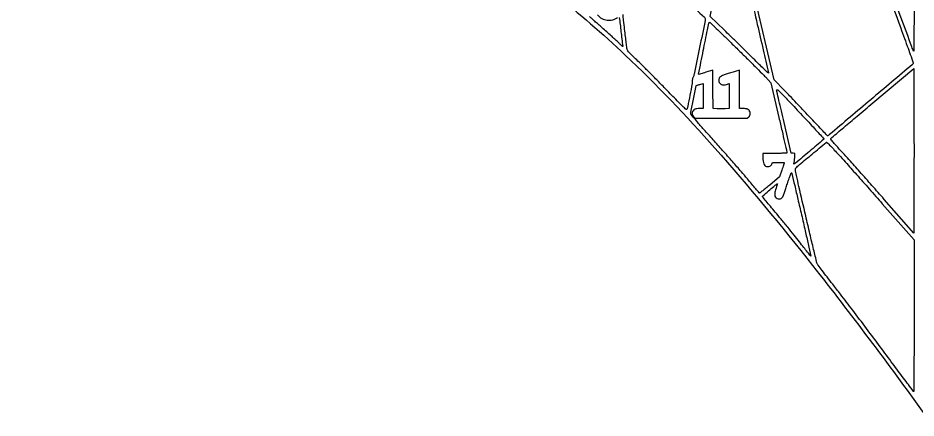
# Model space of a CAD drawing. Extents: x 0 to 7087, y 0 to 4724.
# Drawn here: x 2284 to 3888, y 1645 to 2360 of the extents above; entities that cross this region are included whole.
import ezdxf

# ---------------------------------------------------------------- set-up
doc = ezdxf.new("R2010")
doc.units = 0

msp = doc.modelspace()

# ---------------------------------------------------------------- linework, layer by layer
for points in [[(1293.492648, 3122.898616, -0.000001), (1813.67451, 3204.303477, -0.022438), (1818.5, 3204.838211, -0.754331), (1818.552835, 3204.690615, -0.017362), (1817.590625, 3204.050119, -0.012894), (1816.042809, 3203.149883, -0.006068), (1814, 3202.063238, -0.007019), (1809.606217, 3199.871571, -0.000019), (1750.092351, 3171.224375, -0.000118), (1682.894469, 3138.901257, -0.000074), (1604.165449, 3101.068753), (1399.830898, 3002.914831), (1224.165449, 3013.975075, -0.000031), (1154.660747, 3018.355539, -0.00004)], [(6679.454404, 791.75405, 0.000001), (6397.472142, 1046.787835, 0.000001), (6069.5, 1343.414553, -0.000021)], [(5468.71875, 1886.879035, -0.000001), (5219.850244, 2112.065315, -0.01151)], [(5252.276589, 2097.990111, 0.000002), (5820.76871, 1796.93329)], [(4651.653342, 1425.1125, -0.000001), (4539.128075, 1632.810979, -0.043589)], [(5548.424573, 2408.704966, -0.000001), (5727.394647, 2299.842302, -0.000133)], [(5306.980115, 216.220109, 0.000001), (5194.709925, 423.334713, 0.000017)], [(5733.561876, 2304.782547, -0.000001), (5555.403848, 2413.623819, -0.353388)], [(5373.759285, 2042.672399, -0.000001), (5195.709751, 2137.200618, -0.192573)], [(5555.34416, 980.541909, -0.000001), (5678.911179, 867.897119, -0.000083)], [(3615.925633, 3667.053647, -0.000002), (3641.728749, 3715.748958, -0.000001), (3683.548406, 3794.66941, -0.000001), (3731.295565, 3884.775511, -0.000001), (3778.830453, 3974.480516)], [(1840.425828, 3215.248007, -0.000001), (1750.933564, 3201.206536, -0.000135)], [(4749.665349, 793.063305, 0.000001), (4721.748575, 903.856146, 0.007095)], [(4570.12107, 1505.740836, -0.000001), (4545.158775, 1605.268138, -0.26365)], [(4912.327304, 147.416691, -0.000001), (4884.371973, 258.307726, -0.000042)], [(2219.775322, 3388.29958, -0.000113), (2302.284696, 3427.943308, 0.000049), (2384.83521, 3467.593889, 0.000082), (2454.393481, 3501.026403, 0.000001), (2517.540201, 3531.39011, 0.062771), (2517.884602, 3531.612606, 0.32324), (2518.103037, 3532.480532, 0.020229), (2516.964311, 3535.036102, 0.020995), (2515.614818, 3537.496886, 0.262598), (2514.722919, 3538, 0.111952), (2513.916109, 3537.817059, 0.000008), (2449.780288, 3507.154402, 0.000287), (2378.985646, 3473.256966, 0.000173), (2295.094239, 3432.993709, -0.000238), (2211.176898, 3392.73144, -0.000394)], [(1848.627436, 3209.469568, -0.000003), (2044.597961, 3240.082163, -0.000017), (2238.020133, 3270.288605, -0.031404)], [(5195.527972, 2138.637991, -0.000003), (5370.619532, 2273.225485, -0.00001), (5544.780584, 2407.090447, -0.077987)], [(3593.512849, 3650.132812, -0.000002), (3543.723597, 3556.255828, -0.018461)], [(5982.658973, 2709.702957, -0.000002), (6088.233851, 2670.531374, -0.000202)], [(6450.22633, 2376, -0.000003), (6305.76258, 2478.782248, -0.000005), (6175.84193, 2571.220518, -0.000003), (6066.608729, 2648.942153, -0.000054)], [(5413.830573, 1926.909787, 0.000017), (6158.626144, 1253.456846)], [(1825.138253, 2968.862981, -0.000003), (1836.244022, 3088.55881, -0.000004), (1847.339812, 3208.131344, -0.145737)], [(2087.308865, 3324.525265, -0.000002), (2150.352133, 3354.892074, -0.000188)], [(6711.845562, 3203.125316, -0.000005), (6530, 3197.515082, 0.000023)], [(6519.576902, 2970.695787, 0.000005), (6714.675247, 2962.081574, 0.102992)], [(2510.846271, 3352.20417, -0.000001), (2507.660792, 3319.483316, -0.120384)], [(1855.853411, 3386.98061, -0.000004), (1741.150748, 3416.605863, -0.00028)], [(6395.801089, 1900.967422, 0.000006), (6162.72301, 2042.995235, -0.000108)], [(4545.463117, 1605.546108, -0.000002), (4590.813587, 1522.171778, -0.000208)], [(6342.5, 2583.481484, -0.00001), (6049.295709, 2692.671082, -0.000553)], [(2264.237841, 3266.043679, -0.002997), (2284.980364, 3260.242181, -0.001374), (2311.96433, 3252.440073, -0.00139), (2366.059384, 3236.474627, -0.000914), (2428.229116, 3217.814238, -0.000057), (2493.279601, 3198.151447, -0.111456), (2495.150415, 3197.091079, -0.236242), (2495.583911, 3195.970696, -0.000051), (2489.949097, 3136.772881, -0.000064), (2484.316335, 3077.740881, -0.174267), (2483.641057, 3076.307724, -0.124472), (2481.293252, 3074.90762, -0.000009), (2265.828676, 3010.60097, -0.000017), (2051.378754, 2946.609263, -0.067821)], [(2529.310235, 3542.501859, 0.000002), (2526.118043, 3509.785496, 0.000162)], [(2507.482905, 3319.252036, -0.000002), (2469.580885, 3313.292048, -0.000177)], [(2073.118164, 3328.258049, -0.000011), (1969.384415, 3356.092479, -0.000007), (1865.341002, 3384.014143, -0.097573)], [(2266.909638, 3274.393112, -0.000009), (2383.610626, 3292.9641, -0.000069)], [(2076.389284, 2946.722542, 0.000004), (2133.501239, 2963.869552, 0.000022), (2197.976335, 2983.230838, 0.000014), (2273.5, 3005.915795, -0.000014), (2348.687081, 3028.499594, -0.000023), (2412.057188, 3047.528764), (2469.583157, 3064.800038, -0.016657), (2469.95, 3064.896982, -0.448186), (2470.020224, 3064.847098, -0.174619), (2469.98875, 3064.715804, -0.046581), (2469.785674, 3064.461641, -0.016322), (2469.45, 3064.135541, -0.015807), (2468.65679, 3063.458323, -0.000007), (2441.562728, 3041.769224, -0.000106), (2411.440583, 3017.667326, -0.000065), (2375.848647, 2989.208808), (2283.197295, 2915.146535)], [(5813.660013, 645.08811, -0.000003), (5750.388437, 726.885564, -0.000003), (5688.581924, 806.791184, -0.000003), (5635.4871, 875.435925, -0.000016)], [(5898.278733, 524.423056, 0.000003), (5963.140092, 440.80778, 0.322312)], [(5096.908298, 406.303109, 0.000003), (5161.52129, 320.305004, 0.028981)], [(4698.455618, 1753.028374, -0.000015), (4892.507706, 1578.986015, -0.000527)], [(5070.072008, 653.24502, 0.000011), (4922.729878, 925, -0.000032)], [(4844.532109, 237.473022, 0.000003), (4902.674445, 147.027982, 0.010109)], [(1347.251797, 2784.81604, -0.002667), (1477.5, 2784.129468, -0.000305), (1597.811726, 2782.780248, -0.00187), (1659.835069, 2781.814827, -0.002425), (1715.093402, 2780.479756, -0.000733), (1799, 2777.922139, -0.000798), (1866.786357, 2775.648117, -0.001988), (1916.349669, 2773.708885, -0.002247), (1962.203587, 2771.52567, -0.001322), (2017, 2768.524441, -0.021994), (2479.169825, 2721.526668, -0.048154), (2824.235467, 2636.514342, -0.057661), (3106.149355, 2499.29531, -0.047827), (3369.173123, 2293.571868, -0.022509), (3529.141423, 2127.421635, -0.013637), (3703.812918, 1917.569305, -0.011093), (3902.728089, 1653.011621, -0.005858)], [(3840.561262, 2397.959926, -0.000681), (3859.437046, 2346.58321, -0.001786), (3872.801329, 2309.64578, -0.000213), (3883.531766, 2279.613107, -0.239278), (3883.366283, 2278.317046, -0.068147), (3882.02384, 2276.825408, -0.000015), (3807.692033, 2213.97745, -0.000026), (3733.957643, 2151.644981, -0.037059), (3731.008325, 2149.505145, -0.351279), (3730.396716, 2149.580167, -0.000512), (3721.887034, 2158.319432, -0.003534), (3712.330059, 2168.294484, -0.002134), (3701.139981, 2180.242275, 0.001145), (3688.669956, 2193.609555, 0.000921), (3675.198454, 2207.931282, 0.00093), (3662.700902, 2221.119428, 0.002381), (3653.588322, 2230.608898), (3635.062666, 2249.717795), (3598.982943, 2405.108898, -0.000146)], [(3573.442416, 2515.431857, -0.000018), (3562.96337, 2560.889001, -0.031116)], [(5168.749357, 322.818293, 0.000004), (5102.439899, 411.490727, 0.000252)], [(3358.474519, 2360.752319, -0.000116), (3361.493095, 2335.567909, -0.000022), (3364.600087, 2309.584872, -0.20091), (3364.495839, 2309.218997, -0.432626), (3364.298814, 2309.203189, -0.00035), (3360.258364, 2312.872245, -0.00294), (3355.726327, 2317.042434, -0.001759), (3350.385663, 2322.050188, 0.003745), (3343.935761, 2328.050076, 0.002056), (3335.954515, 2335.303572, 0.00205), (3327.793569, 2342.598916, 0.003277), (3320.757365, 2348.755223, -0.001536), (3314.738211, 2353.98477, -0.002567), (3309.710403, 2358.425932, -0.000266), (3305.262285, 2362.400135, -0.431677)], [(5241.117482, 323.714062, 0.000005), (5307.768292, 201.415215, 0.274553)], [(3478.628068, 2390.659595, -0.000287), (3510.584734, 2361.368554, -0.166014), (3511.787259, 2359.163638, -0.092963), (3511.726703, 2355.160831, -0.000312), (3501.899187, 2306.963388, -0.000427), (3492.128996, 2259.406381, -0.066359), (3490.325401, 2254.242086, 0.040542), (3489.70547, 2252.723083, 0.024478), (3489.210085, 2250.841947, 0.024431), (3488.899242, 2248.912082, 0.038912), (3488.844009, 2247.242086, -0.05704), (3488.525233, 2242.645026, -0.001447), (3484.663917, 2222.134777, -0.001727), (3480.726741, 2201.928052, -0.045705), (3479.167848, 2196.65089, -0.523657), (3477.991301, 2196.3786, -0.007119), (3471.632609, 2202.321345, -0.007674), (3461.663479, 2212.206802, -0.001187), (3442.251019, 2232.15089, 0.001871), (3427.186143, 2247.585983, 0.001811), (3411.841057, 2263.078257, 0.001788), (3398.237772, 2276.615741, 0.006666), (3389.535544, 2284.987856, -0.003683), (3381.275339, 2292.840364, -0.014729), (3376.397704, 2297.831728, -0.020935), (3373.446433, 2301.317477, -0.123991), (3372.492855, 2303.487856, -0.010936), (3372.172826, 2305.673706, -0.000291), (3370.975822, 2315.362519, -0.000609), (3369.589828, 2326.749493, -0.000417), (3368.042589, 2339.682422, -0.001981), (3366.182592, 2355.888255, -0.007126), (3365.184419, 2366.247446, -0.007948)], [(3319.432229, 2365.387283, 0.096355), (3327.134546, 2359.127699, 0.092242), (3336.740417, 2356.089305, 0.093831), (3346.655415, 2356.732004, 0.104056), (3355.25, 2360.98174, -0.008195)]]:
    msp.add_lwpolyline(points, format="xyb")
for points in [[(3592.47823, 2402.33609, -0.000141), (3604.947955, 2348.524747, -0.000232), (3615.44673, 2303.064662, -0.00001), (3624.912333, 2261.987637, -0.056676), (3625, 2261.21672, -0.660859), (3624.726123, 2261.100004, -0.000453), (3616.995313, 2268.536475, -0.00282), (3608.200854, 2277.107628, -0.001646), (3597.75, 2287.476745, 0.001221), (3585.514093, 2299.637598, 0.000778), (3571.219698, 2313.731154, 0.000781), (3557.155269, 2327.51176, 0.001452), (3545.700037, 2338.635967), (3520.900073, 2362.579704), (3539.450037, 2454.023228, 0.000125), (3546.567981, 2489.15685, 0.000205), (3552.574139, 2518.90385, 0.000014), (3557.965107, 2545.664483, 0.030325), (3558.078947, 2546.483376, -0.853312), (3558.66491, 2546.530629, -0.001045), (3564.01895, 2524.300801, -0.001415), (3572.668872, 2487.594203, -0.000151)], [(3847.344989, 2480.603718), (3885, 2450.707435), (3884.936614, 2374.603718, -0.001001), (3884.854256, 2345.557049, -0.001739), (3884.653718, 2321.442967, -0.000324), (3884.39392, 2300.562351, -0.818389), (3884.062575, 2300.5, -0.008043), (3881.074925, 2308.22565, -0.000024), (3844.220691, 2408.295512, -0.000002), (3806.138723, 2511.716029, -0.088433), (3806, 2512.494239, -0.617106), (3806.493187, 2512.741662, -0.004049), (3811.404437, 2509.016527, -0.00332), (3820.223808, 2502.120027, -0.000188)], [(3570.061267, 2303.913002, -0.001163), (3585.924575, 2288.31418, -0.001369), (3600.87242, 2273.465886, -0.001199), (3613.434566, 2260.85854, -0.00855), (3619.396177, 2254.637482), (3629.16982, 2244.083009), (3643.58491, 2182.01338, -0.000323), (3649.11161, 2158.146111, -0.000527), (3653.765567, 2137.891216, -0.00005), (3657.912634, 2119.746579, -0.056208), (3658, 2118.971875, -0.397597), (3657.588304, 2118.535989, -0.002973), (3652.219454, 2118.261301, -0.007843), (3645.455479, 2118.061796, -0.00345), (3636.5, 2118), (3615, 2118), (3615.001554, 2110.25, 0.029739), (3615.372913, 2104.032964, 0.06759), (3616.553592, 2099.486841, 0.096905), (3618.536004, 2096.476022, 0.136087), (3621.305944, 2094.872354, 0.080566), (3624.297153, 2094.591844, 0.085182), (3627.162365, 2095.284613, 0.089847), (3629.512045, 2096.845633, 0.103488), (3631.026884, 2099.064905), (3632.242641, 2102), (3642.62132, 2102, -0.006777), (3646.59757, 2101.946103, -0.011342), (3649.937171, 2101.779687, -0.005084), (3652.694599, 2101.551292, -0.405764), (3652.952029, 2101.25, -0.062798), (3652.845673, 2100.694904, -0.000734), (3651.683804, 2097.143788, -0.002218), (3650.315975, 2093.045207, -0.001445), (3648.702029, 2088.324597), (3644.5, 2076.149194), (3627.09582, 2061.542657, -0.002873), (3620.369389, 2055.963032, -0.004667), (3614.584173, 2051.30961, -0.001002), (3609.482944, 2047.300766, -0.261791), (3608.94289, 2047.21806, -0.125795), (3608.437048, 2047.571905, -0.000272), (3602.263178, 2054.76093, -0.001822), (3595.33639, 2062.895343, -0.001128), (3587.254882, 2072.5, 0.004197), (3576.501674, 2085.121798, 0.001427), (3560.670174, 2103.286412, 0.001419), (3543.067883, 2123.252206, 0.001633), (3526.157812, 2142.198423, -0.001728), (3509.562913, 2160.798624, -0.003682), (3496.887944, 2175.318492, -0.000962), (3486.558836, 2187.375286, -0.178472), (3486, 2188.891033, -0.049422), (3486.29366, 2191.854724, -0.000405), (3490.913229, 2214.840102, -0.000116), (3495.745529, 2238.755025, -0.197364), (3496.201105, 2239.436428, -0.076783), (3496.444582, 2239.5506, -0.000955), (3498.101262, 2240.032918, -0.002794), (3500.024644, 2240.577267, -0.001823), (3502.25, 2241.18494), (3508, 2242.732568), (3508, 2220.366284), (3508, 2198), (3501.055764, 2198, 0.012244), (3497.223497, 2197.906138, 0.047711), (3494.879366, 2197.565452, 0.069124), (3493.109385, 2196.863207, 0.048696), (3491.355764, 2195.629592, 0.103817), (3489.219966, 2192.840629, 0.111878), (3488.460238, 2189.503095, 0.111992), (3489.213555, 2186.166742, 0.104202), (3491.343654, 2183.380825), (3494.087307, 2181.020833), (3540.5, 2181.020833), (3586.912693, 2181.020833), (3589.556346, 2183.294808, 0.110834), (3591.617624, 2186.065256, 0.105356), (3592.346664, 2189.503191, 0.105259), (3591.61106, 2192.942253, 0.110437), (3589.544236, 2195.715608, 0.051963), (3587.848721, 2196.891908, 0.067374), (3586.085271, 2197.572149, 0.046151), (3583.733371, 2197.906884, 0.012285), (3579.944236, 2198), (3573, 2198), (3573, 2232.391426), (3573, 2266.782852), (3565.25, 2264.369492, -0.000286), (3561.677351, 2263.259207, -0.000158), (3557.308335, 2261.905686, -0.000157), (3552.877331, 2260.536022, -0.000253), (3549.097522, 2259.371042, 0.023794), (3542.796861, 2257.099312, 0.072244), (3538.894917, 2254.771695, 0.110522), (3536.760642, 2252.069707, 0.112571), (3536, 2248.734016, 0.124341), (3537.08998, 2244.418737, 0.148592), (3540.057145, 2241.477856, 0.124665), (3544.616971, 2240.372256, 0.074974), (3550.144482, 2241.263392), (3555, 2242.816125), (3555, 2220.451872), (3555, 2198.087619), (3547.75, 2197.79381, -0.006753), (3544.450403, 2197.704709, -0.003972), (3540.50378, 2197.682819, -0.003973), (3536.558388, 2197.723629, -0.00677), (3533.262868, 2197.828554), (3526.025736, 2198.157108), (3525.762868, 2232.422954), (3525.5, 2266.6888), (3513.096176, 2262.831558, -0.003183), (3508.315357, 2261.37817, -0.005165), (3504.232341, 2260.211014, -0.001207), (3500.664815, 2259.240215, -0.268344), (3500.339555, 2259.327111, -0.250453), (3500.189522, 2259.821592, -0.00002), (3508.490992, 2301.575087, -0.000435), (3515.950583, 2338.916753, -0.007817), (3518.540501, 2350.852668, -0.110086), (3519.070939, 2351.954708, -0.348517), (3519.815064, 2352.130671, -0.07328), (3521.131318, 2351.259244, -0.004036), (3524.79482, 2347.919693, -0.005695), (3528.622946, 2344.291172, -0.000315), (3540.445226, 2332.8124, -0.000488), (3554.491623, 2319.130237, -0.000357)], [(3884.756448, 2049.315878), (3884.5, 1975.631755), (3831.661048, 2035.835294, 0.000854), (3809.829021, 2060.624676, 0.000856), (3787.925078, 2085.324902, 0.000835), (3768.738322, 2106.814214, 0.003411), (3756.972019, 2119.769417, -0.001374), (3743.533661, 2134.445033, -0.016947), (3738.622955, 2140.218981, -0.04748), (3736.538871, 2143.42788, -0.32917), (3736.810971, 2145.170608, -0.019358), (3738.20499, 2146.446555, -0.000045), (3759.447598, 2164.426427, -0.000297), (3783.392799, 2184.665689, -0.000185), (3811.5, 2208.376371), (3884.5, 2269.911526), (3884.756448, 2196.455763, -0.000551), (3884.836409, 2163.000795, -0.000322), (3884.862233, 2122.932919, -0.000322), (3884.836398, 2082.843353, -0.000548)], [(3696.768742, 2173.647756, -0.000668), (3707.036465, 2162.535607, -0.001085), (3715.726481, 2153.06453, -0.000127), (3723.457135, 2144.597943, -0.094019), (3723.768213, 2144.093117, -0.317812), (3723.531319, 2143.167939, -0.000145), (3698.12189, 2121.57381, -0.000371), (3673.312005, 2100.533257, -0.093489), (3670.810419, 2099.11355, -0.12812), (3670.383787, 2099.081531, -0.306822), (3670.167919, 2099.293104, -0.127813), (3670.194698, 2099.786635, -0.025957), (3670.506291, 2100.61355, 0.061317), (3670.852322, 2101.774044, 0.009031), (3671.217315, 2104.201557, 0.010076), (3671.540517, 2107.100655, 0.008506), (3671.768301, 2110.178985), (3672.20532, 2117.85797), (3668.852703, 2118.178985), (3665.500086, 2118.5), (3652.835802, 2173, -0.000321), (3647.937747, 2194.139969, -0.000487), (3643.710725, 2212.51875, -0.000173), (3640.084877, 2228.379503, -0.012552), (3639.555598, 2231, -0.408046), (3640.125997, 2231.832585, -0.226835), (3641.427252, 2231.499182, -0.024048), (3644.959667, 2228.241045, -0.001645), (3654.488581, 2218.5, -0.002806), (3662.277884, 2210.394207, -0.000998), (3673.322301, 2198.724653, -0.00099), (3685.394595, 2185.867038, -0.001167)], [(3750.614131, 2115.34906, -0.003677), (3762.154849, 2102.646828, -0.000783), (3782.029517, 2080.375859, -0.000819), (3804.979848, 2054.491868, -0.000779), (3828.231034, 2028.09906), (3884.962068, 1963.5), (3884.981034, 1827.55, -0.000582), (3884.927408, 1775.176563, -0.001002), (3884.744632, 1731.576338, -0.000061), (3884.498854, 1692.684754, -0.684877), (3884.14445, 1692.55, -0.022983), (3883.488311, 1693.349585, -0.000015), (3866.271805, 1716.415886, -0.000185), (3847.103197, 1742.119007, -0.000113), (3824.502814, 1772.461528, 0.001044), (3800.086278, 1805.115247, 0.001019), (3775.335158, 1837.933158, 0.001003), (3753.481131, 1866.667249, 0.003825), (3739.674233, 1884.461528, -0.001058), (3729.595233, 1897.303912, -0.0016), (3720.881282, 1908.529324, -0.0006), (3713.426588, 1918.220267, -0.038842), (3712.26854, 1920, -0.065583), (3711.469149, 1922.071865, -0.00026), (3705.591869, 1946.432774, -0.001318), (3699.008618, 1974.102725, -0.000829), (3691.453723, 2006.473274, -0.000421), (3679.326145, 2059.029622, -0.005517), (3675.061895, 2078.565327, -0.007353), (3672.939891, 2089.648675, -0.252314), (3673.751051, 2092.097681, -0.014928), (3680.365489, 2097.978851, -0.00072), (3703.002247, 2116.871604, -0.000079), (3728.00734, 2137.673257, -0.175193), (3728.91124, 2138, -0.203972), (3729.460383, 2137.766255, -0.00048), (3735.623485, 2131.346286, -0.002962), (3742.547965, 2124.033083, -0.001825)], [(3683.998846, 2008.085399, -0.000376), (3690.501261, 1979.917146, -0.000624), (3695.934785, 1956.162602, -0.000019), (3700.823038, 1934.664775, -0.258283), (3700.752066, 1934.419785, -0.445504), (3700.559133, 1934.43039, -0.000117), (3694.645496, 1941.781781, -0.001695), (3688.074824, 1950.010806, -0.001014), (3680.317707, 1959.834386, 0.002647), (3670.931725, 1971.641249, 0.001443), (3659.292729, 1986.038851, 0.001438), (3647.376688, 2000.60668, 0.002284), (3637.084407, 2013, -0.001054), (3628.245472, 2023.590173, -0.001721), (3620.799727, 2032.612447, -0.000192), (3614.188595, 2040.68611, -0.166517), (3614.0167, 2041.148756, -0.224989), (3614.331166, 2041.85889, -0.000364), (3624.972011, 2051.015897, -0.002518), (3634.541335, 2059.155281, -0.018149), (3639.310727, 2062.883606, -0.009137), (3640.498581, 2063.711921, -0.343282), (3640.805283, 2063.6902, -0.290529), (3640.895113, 2063.369672, -0.00752), (3640.423531, 2061.883606, 0.012238), (3636.866734, 2050.297229, 0.070132), (3636.014337, 2043.942446, 0.154199), (3637.274239, 2040.045314, 0.13999), (3640.587492, 2037.398997, 0.072531), (3643.458627, 2036.662903, 0.096516), (3646.136433, 2036.894497, 0.098939), (3648.482948, 2038.104045, 0.079891), (3650.394623, 2040.205365, 0.057827), (3651.237977, 2041.89393, 0.002545), (3653.446644, 2048.08665, 0.00428), (3655.970698, 2055.481147, 0.00304), (3658.679192, 2063.813018, -0.003168), (3661.868456, 2073.615309, -0.012127), (3664.040713, 2079.657117, -0.015378), (3665.591356, 2083.323174, -0.652183), (3666.22905, 2083.313018, -0.041691), (3666.71285, 2081.831895, -0.000106), (3671.764287, 2060.467035, -0.000669), (3677.424601, 2036.36026, -0.000417)]]:
    msp.add_lwpolyline(points, format="xyb", close=True)

doc.saveas('drawing.dxf')
